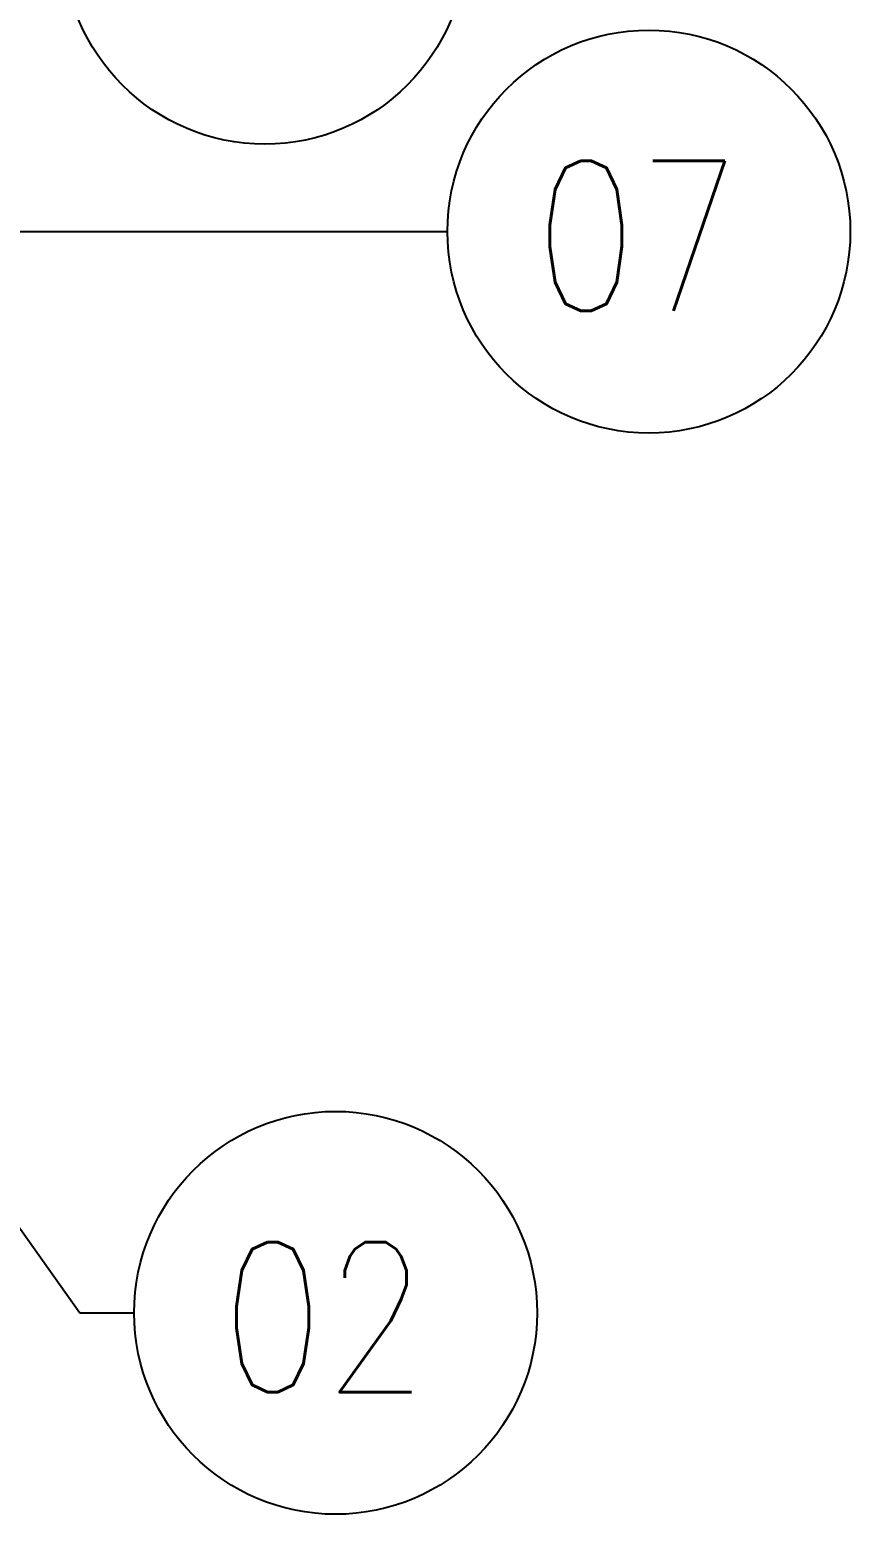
# Model space of a CAD drawing. Header units: millimetres. Extents: x -312439 to 477422, y -331570 to 212570.
# Drawn here: x 354612 to 355296, y 155595 to 156832 of the extents above; entities that cross this region are included whole.
import ezdxf

# ---------------------------------------------------------------- set-up
doc = ezdxf.new("R2010")
doc.units = ezdxf.units.MM
doc.layers.add('ARCONDTEXTO', color=4, linetype='Continuous')
doc.layers.add('TEXTO FORMATO', color=4, linetype='Continuous')
doc.styles.add('ROMAND', font='ROMAND.SHX')
doc.styles.add('ROMANS', font='romans.shx', dxfattribs={"height": 187.5})
doc.dimstyles.new('1-50 (MILIMETRO)', dxfattribs={"dimscale": 0, "dimtxt": 125, "dimasz": 125, "dimexe": 100, "dimexo": 100, "dimgap": 50, "dimtad": 0, "dimdec": 0, "dimzin": 0, "dimdsep": 46, "dimtxsty": 'ROMAND', "dimcen": -390, "dimclrd": 1, "dimclre": 1, "dimclrt": 3, "dimadec": 0, "dimazin": 0, "dimtfac": 1, "dimtdec": 0, "dimtix": 1, "dimtmove": 2, "dimatfit": 2, "dimfxl": 1, "dimtvp": 1, "dimtolj": 1, "dimtzin": 0, "dimarcsym": 0})

msp = doc.modelspace()

# ---------------------------------------------------------------- linework, layer by layer
at = {"layer": 'TEXTO FORMATO', "color": 1}
for centre in [(354808.097, 156904.204), (355128.099, 156663.547), (354867.097, 155762.826)]:
    msp.add_circle(centre, 167.835, dxfattribs=at)

# ---------------------------------------------------------------- texts
at = {"layer": 'ARCONDTEXTO', "color": 3, "linetype": 'Continuous', "lineweight": -3, "style": 'ROMANS', "width": 0.8}
for s, p in [('07', (355032.781, 156597.482)), ('02', (354771.779, 155696.761))]:
    msp.add_text(s, height=125, dxfattribs=at).set_placement(p)

# ---------------------------------------------------------------- leaders
at = {"layer": 'TEXTO FORMATO'}
for points in [[(354108.942, 156361.988), (354241.111, 156663.547), (354960.264, 156663.547)], [(354399.63, 156121.361), (354653.929, 155762.826), (354699.262, 155762.826)]]:
    msp.add_leader(points, dimstyle='1-50 (MILIMETRO)', override={"dimscale": 1}, dxfattribs=at)

doc.saveas('drawing.dxf')
